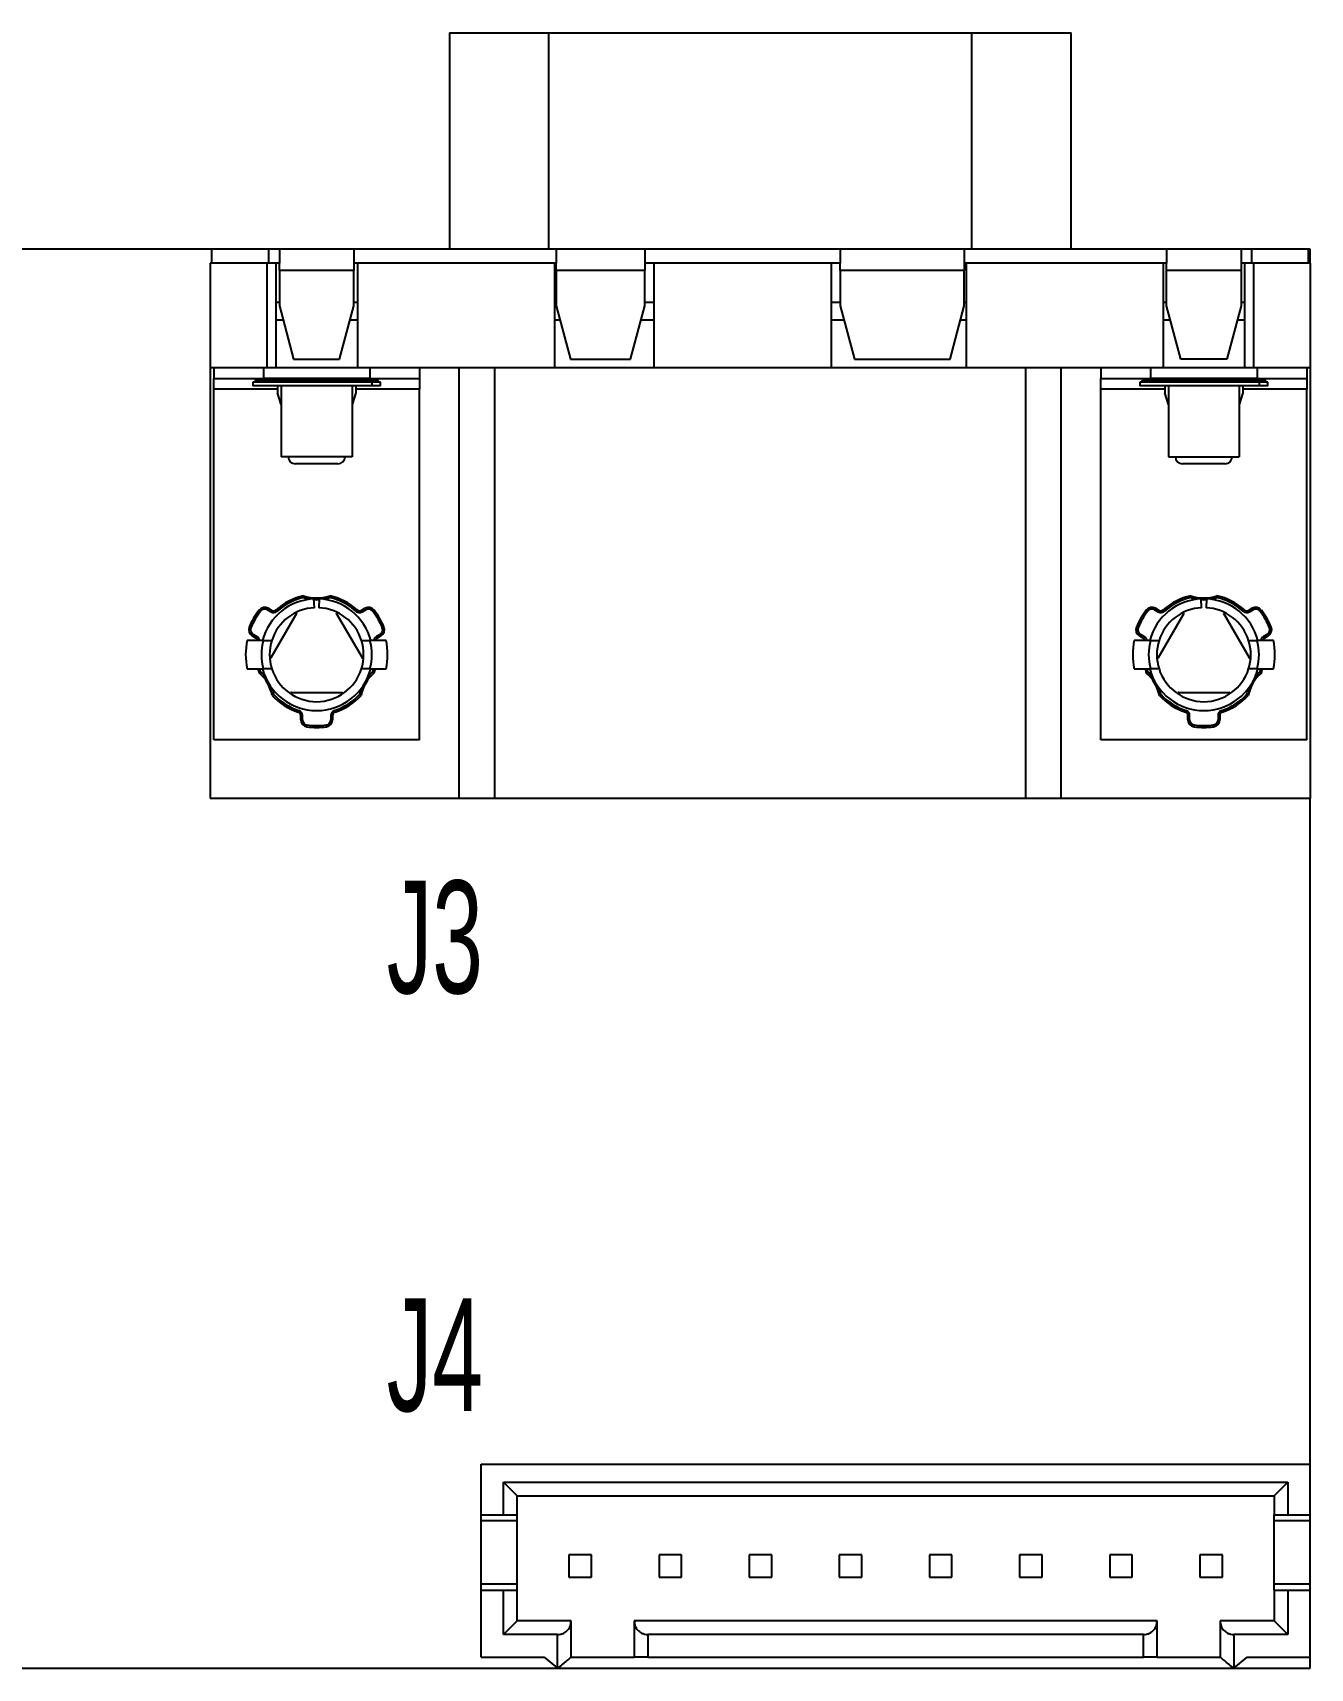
# Model space of a CAD drawing. Header units: millimetres. Extents: x 158.6 to 230.6, y 133.6 to 179.7.
# Drawn here: x 194.61 to 230.61, y 133.57 to 179.67 of the extents above; entities that cross this region are included whole.
import ezdxf

# ---------------------------------------------------------------- set-up
doc = ezdxf.new("R2010")
doc.units = ezdxf.units.MM
doc.styles.add('SLDTEXTSTYLE0', font='TXT', dxfattribs={"width": 0.605})

msp = doc.modelspace()

# ---------------------------------------------------------------- linework, layer by layer
at = {"color": 7, "linetype": 'Continuous', "lineweight": 25}
for p, q in [((206.355, 179.666), (206.355, 173.566)), ((206.355, 179.666), (209.155, 179.666)), ((209.155, 173.566), (209.155, 179.666)), ((209.155, 179.666), (221.075, 179.666)), ((221.075, 179.666), (223.875, 179.666)), ((221.075, 173.566), (221.075, 179.666)), ((223.875, 173.566), (223.875, 179.666)), ((199.665, 173.566), (189.565, 173.566)), ((199.665, 173.166), (199.665, 173.566)), ((201.265, 173.566), (199.665, 173.566)), ((201.265, 173.166), (201.265, 173.566)), ((201.565, 173.566), (201.265, 173.566)), ((201.565, 173.566), (201.565, 173.166)), ((203.665, 173.566), (201.565, 173.566)), ((203.665, 173.566), (203.665, 173.166)), ((209.365, 173.566), (203.665, 173.566)), ((209.365, 173.566), (209.365, 173.166)), ((211.865, 173.566), (209.365, 173.566)), ((211.865, 173.566), (211.865, 173.166)), ((217.365, 173.566), (211.865, 173.566)), ((217.365, 173.566), (217.365, 173.166)), ((220.865, 173.566), (217.365, 173.566)), ((220.865, 173.566), (220.865, 173.166)), ((226.565, 173.566), (220.865, 173.566)), ((226.565, 173.566), (226.565, 173.166)), ((228.665, 173.566), (226.565, 173.566)), ((228.665, 173.566), (228.665, 173.166)), ((228.965, 173.566), (228.665, 173.566)), ((228.965, 173.166), (228.965, 173.566)), ((230.565, 173.566), (228.965, 173.566)), ((230.615, 173.566), (230.565, 173.566)), ((230.565, 173.166), (230.565, 173.566)), ((230.615, 173.166), (230.615, 173.566)), ((201.215, 173.166), (199.615, 173.166)), ((199.615, 173.166), (199.615, 170.216)), ((201.215, 173.166), (201.215, 170.216)), ((201.465, 173.166), (201.215, 173.166)), ((201.465, 173.166), (201.465, 170.216)), ((201.565, 173.166), (201.465, 173.166)), ((201.565, 172.966), (201.565, 173.166)), ((203.665, 172.966), (201.565, 172.966)), ((201.565, 172.966), (201.565, 171.966)), ((203.765, 173.166), (203.665, 173.166)), ((203.665, 173.166), (203.665, 172.966)), ((203.665, 171.966), (203.665, 172.966)), ((203.765, 173.166), (203.765, 170.216)), ((209.315, 173.166), (203.765, 173.166)), ((209.315, 173.166), (209.315, 170.216)), ((209.365, 173.166), (209.315, 173.166)), ((209.365, 172.966), (209.365, 173.166)), ((211.865, 172.966), (209.365, 172.966)), ((209.365, 172.966), (209.365, 171.966)), ((212.115, 173.166), (211.865, 173.166)), ((211.865, 173.166), (211.865, 172.966)), ((211.865, 171.966), (211.865, 172.966)), ((212.115, 173.166), (212.115, 170.216)), ((217.115, 173.166), (212.115, 173.166)), ((217.115, 173.166), (217.115, 170.216)), ((217.365, 173.166), (217.115, 173.166)), ((217.365, 172.966), (217.365, 173.166)), ((220.865, 172.966), (217.365, 172.966)), ((217.365, 172.966), (217.365, 171.966)), ((220.915, 173.166), (220.865, 173.166)), ((220.865, 173.166), (220.865, 172.966)), ((220.865, 171.966), (220.865, 172.966)), ((220.915, 173.166), (220.915, 170.216)), ((226.465, 173.166), (220.915, 173.166)), ((226.465, 173.166), (226.465, 170.216)), ((226.565, 173.166), (226.465, 173.166)), ((226.565, 172.966), (226.565, 173.166)), ((228.665, 172.966), (226.565, 172.966)), ((226.565, 171.966), (226.565, 172.966)), ((228.765, 173.166), (228.665, 173.166)), ((228.665, 173.166), (228.665, 172.966)), ((228.665, 172.966), (228.665, 171.966)), ((228.765, 173.166), (228.765, 170.216)), ((229.015, 173.166), (228.765, 173.166)), ((229.015, 173.166), (229.015, 170.216)), ((230.615, 173.166), (229.015, 173.166)), ((230.615, 173.166), (230.615, 170.216)), ((201.565, 171.966), (201.967, 170.466)), ((203.263, 170.466), (203.665, 171.966)), ((209.365, 171.966), (209.767, 170.466)), ((211.463, 170.466), (211.865, 171.966)), ((217.365, 171.966), (217.767, 170.466)), ((220.463, 170.466), (220.865, 171.966)), ((226.967, 170.466), (226.565, 171.966)), ((228.665, 171.966), (228.263, 170.466)), ((201.672, 171.566), (201.465, 171.566)), ((203.765, 171.566), (203.557, 171.566)), ((209.472, 171.566), (209.315, 171.566)), ((212.115, 171.566), (211.757, 171.566)), ((217.472, 171.566), (217.115, 171.566)), ((220.915, 171.566), (220.757, 171.566)), ((226.672, 171.566), (226.465, 171.566)), ((228.765, 171.566), (228.557, 171.566)), ((201.215, 170.216), (199.615, 170.216)), ((199.615, 170.216), (199.615, 158.086)), ((199.715, 170.216), (199.715, 169.916)), ((201.115, 170.216), (201.115, 169.916)), ((201.465, 170.216), (201.215, 170.216)), ((203.765, 170.216), (201.465, 170.216)), ((201.967, 170.466), (203.263, 170.466)), ((209.315, 170.216), (203.765, 170.216)), ((204.115, 170.216), (204.115, 169.916)), ((205.515, 170.216), (205.515, 169.916)), ((206.635, 158.086), (206.635, 170.216)), ((207.635, 158.086), (207.635, 170.216)), ((212.115, 170.216), (209.315, 170.216)), ((209.767, 170.466), (211.463, 170.466)), ((217.115, 170.216), (212.115, 170.216)), ((220.915, 170.216), (217.115, 170.216)), ((217.767, 170.466), (220.463, 170.466)), ((226.465, 170.216), (220.915, 170.216)), ((222.595, 158.086), (222.595, 170.216)), ((223.595, 158.086), (223.595, 170.216)), ((224.715, 170.216), (224.715, 169.916)), ((226.115, 170.216), (226.115, 169.916)), ((228.765, 170.216), (226.465, 170.216)), ((228.263, 170.466), (226.967, 170.466)), ((229.015, 170.216), (228.765, 170.216)), ((230.615, 170.216), (229.015, 170.216)), ((229.115, 170.216), (229.115, 169.916)), ((230.515, 170.216), (230.515, 169.916)), ((230.615, 170.216), (230.615, 158.086)), ((199.715, 169.916), (201.115, 169.916)), ((199.715, 169.616), (199.715, 169.916)), ((200.815, 169.816), (200.815, 169.716)), ((204.173, 169.816), (200.815, 169.816)), ((204.173, 169.716), (200.815, 169.716)), ((200.89, 169.916), (200.89, 169.866)), ((204.115, 169.916), (201.115, 169.916)), ((201.515, 169.716), (201.515, 169.616)), ((201.615, 169.716), (201.615, 167.716)), ((202.615, 169.866), (202.615, 169.816)), ((203.615, 169.716), (203.615, 167.716)), ((203.715, 169.716), (203.715, 169.616)), ((204.115, 169.916), (205.515, 169.916)), ((204.173, 169.816), (204.173, 169.716)), ((204.415, 169.816), (204.173, 169.816)), ((204.415, 169.716), (204.173, 169.716)), ((204.34, 169.866), (204.34, 169.916)), ((204.415, 169.716), (204.415, 169.816)), ((205.515, 169.916), (205.515, 169.616)), ((224.715, 169.916), (226.115, 169.916)), ((224.715, 169.616), (224.715, 169.916)), ((225.815, 169.816), (225.815, 169.716)), ((229.173, 169.816), (225.815, 169.816)), ((229.173, 169.716), (225.815, 169.716)), ((225.89, 169.916), (225.89, 169.866)), ((229.115, 169.916), (226.115, 169.916)), ((226.515, 169.716), (226.515, 169.616)), ((226.615, 169.716), (226.615, 167.716)), ((227.615, 169.866), (227.615, 169.816)), ((228.615, 169.716), (228.615, 167.716)), ((228.715, 169.716), (228.715, 169.616)), ((229.115, 169.916), (230.515, 169.916)), ((229.173, 169.816), (229.173, 169.716)), ((229.415, 169.816), (229.173, 169.816)), ((229.415, 169.716), (229.173, 169.716)), ((229.34, 169.866), (229.34, 169.916)), ((229.415, 169.716), (229.415, 169.816)), ((230.515, 169.916), (230.515, 169.616)), ((201.515, 169.616), (199.715, 169.616)), ((199.715, 159.736), (199.715, 169.616)), ((201.515, 169.616), (201.515, 169.516)), ((201.615, 169.189), (201.515, 169.516)), ((203.715, 169.516), (203.615, 169.189)), ((205.515, 169.616), (203.715, 169.616)), ((203.715, 169.616), (203.715, 169.516)), ((205.515, 159.736), (205.515, 169.616)), ((226.515, 169.616), (224.715, 169.616)), ((224.715, 159.736), (224.715, 169.616)), ((226.515, 169.616), (226.515, 169.516)), ((226.615, 169.189), (226.515, 169.516)), ((228.715, 169.516), (228.615, 169.189)), ((230.515, 169.616), (228.715, 169.616)), ((228.715, 169.616), (228.715, 169.516)), ((230.515, 159.736), (230.515, 169.616)), ((203.615, 167.716), (201.615, 167.716)), ((203.215, 167.516), (202.015, 167.516)), ((226.615, 167.716), (228.615, 167.716)), ((228.215, 167.516), (227.015, 167.516)), ((202.551, 163.46), (202.54, 163.709)), ((202.69, 163.709), (202.678, 163.46)), ((227.551, 163.46), (227.54, 163.709)), ((227.69, 163.709), (227.678, 163.46)), ((201.227, 163.399), (201.33, 163.34)), ((201.252, 163.442), (201.355, 163.383)), ((202.051, 163.298), (201.326, 162.043)), ((202.016, 163.318), (202.051, 163.298)), ((202.054, 163.277), (202.051, 163.298)), ((203.175, 163.277), (203.178, 163.298)), ((203.213, 163.318), (203.178, 163.298)), ((203.903, 162.043), (203.178, 163.298)), ((203.874, 163.383), (203.977, 163.442)), ((203.899, 163.34), (204.002, 163.399)), ((226.227, 163.399), (226.33, 163.34)), ((226.252, 163.442), (226.355, 163.383)), ((227.051, 163.298), (226.326, 162.043)), ((227.016, 163.318), (227.051, 163.298)), ((227.054, 163.277), (227.051, 163.298)), ((228.175, 163.277), (228.178, 163.298)), ((228.213, 163.318), (228.178, 163.298)), ((228.903, 162.043), (228.178, 163.298)), ((228.874, 163.383), (228.977, 163.442)), ((228.899, 163.34), (229.002, 163.399)), ((201.112, 162.536), (200.655, 162.536)), ((200.905, 162.603), (200.802, 162.663)), ((200.93, 162.647), (200.827, 162.706)), ((204.574, 162.536), (204.117, 162.536)), ((204.402, 162.706), (204.299, 162.647)), ((204.427, 162.663), (204.324, 162.603)), ((226.112, 162.536), (225.655, 162.536)), ((225.905, 162.603), (225.802, 162.663)), ((225.93, 162.647), (225.827, 162.706)), ((229.574, 162.536), (229.117, 162.536)), ((229.402, 162.706), (229.299, 162.647)), ((229.427, 162.663), (229.324, 162.603)), ((201.292, 162.063), (201.326, 162.043)), ((201.347, 162.051), (201.326, 162.043)), ((203.882, 162.051), (203.903, 162.043)), ((203.938, 162.063), (203.903, 162.043)), ((226.292, 162.063), (226.326, 162.043)), ((226.347, 162.051), (226.326, 162.043)), ((228.882, 162.051), (228.903, 162.043)), ((228.938, 162.063), (228.903, 162.043)), ((200.655, 161.736), (201.112, 161.736)), ((201.037, 161.654), (201.014, 161.736)), ((204.117, 161.736), (204.574, 161.736)), ((204.215, 161.736), (204.192, 161.654)), ((225.655, 161.736), (226.112, 161.736)), ((226.037, 161.654), (226.014, 161.736)), ((229.117, 161.736), (229.574, 161.736)), ((229.215, 161.736), (229.192, 161.654)), ((201.907, 161.081), (201.89, 161.067)), ((201.89, 161.067), (203.339, 161.067)), ((201.89, 161.027), (201.89, 161.067)), ((203.322, 161.081), (203.339, 161.067)), ((203.339, 161.027), (203.339, 161.067)), ((226.907, 161.081), (226.89, 161.067)), ((226.89, 161.067), (228.339, 161.067)), ((226.89, 161.027), (226.89, 161.067)), ((228.322, 161.081), (228.339, 161.067)), ((228.339, 161.027), (228.339, 161.067)), ((202.165, 160.303), (202.165, 160.422)), ((202.165, 160.422), (202.215, 160.422)), ((202.165, 160.303), (202.215, 160.303)), ((202.215, 160.303), (202.215, 160.422)), ((203.065, 160.422), (203.015, 160.422)), ((203.015, 160.422), (203.015, 160.303)), ((203.065, 160.303), (203.015, 160.303)), ((203.065, 160.422), (203.065, 160.303)), ((227.165, 160.303), (227.165, 160.422)), ((227.165, 160.422), (227.215, 160.422)), ((227.165, 160.303), (227.215, 160.303)), ((227.215, 160.303), (227.215, 160.422)), ((228.015, 160.422), (228.015, 160.303)), ((228.065, 160.422), (228.015, 160.422)), ((228.065, 160.303), (228.015, 160.303)), ((228.065, 160.422), (228.065, 160.303)), ((205.515, 159.736), (199.715, 159.736)), ((230.515, 159.736), (224.715, 159.736)), ((206.635, 158.086), (199.615, 158.086)), ((207.635, 158.086), (206.635, 158.086)), ((222.595, 158.086), (207.635, 158.086)), ((223.595, 158.086), (222.595, 158.086)), ((230.615, 158.086), (223.595, 158.086)), ((230.615, 139.319), (230.615, 158.086)), ((207.247, 139.319), (230.615, 139.319)), ((207.247, 137.889), (207.247, 139.319)), ((230.615, 137.889), (230.615, 139.319)), ((207.882, 138.811), (229.98, 138.811)), ((207.882, 137.889), (207.882, 138.811)), ((208.263, 138.43), (207.882, 138.811)), ((229.599, 138.43), (229.98, 138.811)), ((229.98, 138.811), (229.98, 137.889)), ((208.263, 137.889), (208.263, 138.43)), ((208.263, 138.43), (229.599, 138.43)), ((229.599, 138.43), (229.599, 137.889)), ((207.247, 137.889), (207.882, 137.889)), ((207.247, 137.719), (207.247, 137.889)), ((207.882, 137.889), (208.263, 137.889)), ((208.263, 137.719), (208.263, 137.889)), ((229.599, 137.889), (229.98, 137.889)), ((229.599, 137.719), (229.599, 137.889)), ((229.98, 137.889), (230.615, 137.889)), ((230.615, 137.719), (230.615, 137.889)), ((208.263, 137.719), (207.247, 137.719)), ((207.247, 135.941), (207.247, 137.719)), ((208.263, 135.941), (208.263, 137.719)), ((230.615, 137.719), (229.599, 137.719)), ((229.599, 135.941), (229.599, 137.719)), ((230.615, 135.941), (230.615, 137.719)), ((210.358, 136.767), (209.723, 136.767)), ((209.723, 136.767), (209.723, 136.132)), ((210.358, 136.132), (210.358, 136.767)), ((212.898, 136.767), (212.263, 136.767)), ((212.263, 136.767), (212.263, 136.132)), ((212.898, 136.132), (212.898, 136.767)), ((214.803, 136.767), (214.803, 136.132)), ((215.438, 136.767), (214.803, 136.767)), ((215.438, 136.132), (215.438, 136.767)), ((217.978, 136.767), (217.343, 136.767)), ((217.343, 136.767), (217.343, 136.132)), ((217.978, 136.132), (217.978, 136.767)), ((220.518, 136.767), (219.883, 136.767)), ((219.883, 136.767), (219.883, 136.132)), ((220.518, 136.132), (220.518, 136.767)), ((222.423, 136.767), (222.423, 136.132)), ((223.058, 136.767), (222.423, 136.767)), ((223.058, 136.132), (223.058, 136.767)), ((224.963, 136.767), (224.963, 136.132)), ((225.598, 136.767), (224.963, 136.767)), ((225.598, 136.132), (225.598, 136.767)), ((227.503, 136.767), (227.503, 136.132)), ((228.138, 136.767), (227.503, 136.767)), ((228.138, 136.132), (228.138, 136.767)), ((209.723, 136.132), (210.358, 136.132)), ((212.263, 136.132), (212.898, 136.132)), ((214.803, 136.132), (215.438, 136.132)), ((217.343, 136.132), (217.978, 136.132)), ((219.883, 136.132), (220.518, 136.132)), ((222.423, 136.132), (223.058, 136.132)), ((224.963, 136.132), (225.598, 136.132)), ((227.503, 136.132), (228.138, 136.132)), ((208.263, 135.941), (207.247, 135.941)), ((207.247, 135.771), (207.247, 135.941)), ((207.247, 133.884), (207.247, 135.771)), ((207.247, 135.771), (207.882, 135.771)), ((207.882, 134.519), (207.882, 135.771)), ((207.882, 135.771), (208.263, 135.771)), ((208.263, 135.771), (208.263, 135.941)), ((208.263, 134.9), (208.263, 135.771)), ((230.615, 135.941), (229.599, 135.941)), ((229.599, 135.771), (229.599, 135.941)), ((229.599, 135.771), (229.599, 134.9)), ((229.599, 135.771), (229.98, 135.771)), ((229.98, 135.771), (229.98, 134.519)), ((229.98, 135.771), (230.615, 135.771)), ((230.615, 135.771), (230.615, 135.941)), ((230.615, 133.884), (230.615, 135.771)), ((208.263, 134.9), (207.882, 134.519)), ((209.787, 134.9), (208.263, 134.9)), ((209.787, 133.884), (209.787, 134.9)), ((226.297, 134.9), (211.565, 134.9)), ((211.565, 134.9), (211.565, 133.884)), ((226.297, 133.884), (226.297, 134.9)), ((228.075, 134.9), (228.075, 133.884)), ((229.599, 134.9), (228.075, 134.9)), ((229.599, 134.9), (229.98, 134.519)), ((209.406, 134.519), (207.882, 134.519)), ((209.406, 133.566), (209.406, 134.519)), ((211.946, 134.519), (211.946, 133.884)), ((225.916, 134.519), (211.946, 134.519)), ((225.916, 133.884), (225.916, 134.519)), ((228.456, 134.519), (228.456, 133.566)), ((229.98, 134.519), (228.456, 134.519)), ((207.247, 133.884), (209.025, 133.884)), ((209.025, 133.884), (209.406, 133.566)), ((209.787, 133.884), (211.565, 133.884)), ((211.946, 133.884), (211.565, 133.884)), ((211.946, 133.884), (225.916, 133.884)), ((226.297, 133.884), (225.916, 133.884)), ((226.297, 133.884), (228.075, 133.884)), ((228.456, 133.566), (228.837, 133.884)), ((228.837, 133.884), (230.615, 133.884)), ((230.615, 133.566), (230.615, 133.884)), ((185.55, 133.566), (230.615, 133.566))]:
    msp.add_line(p, q, dxfattribs=at)
at = {"color": 8, "linetype": 'Continuous', "lineweight": 25}
for p, q in [((201.565, 172.066), (201.465, 172.066)), ((203.765, 172.066), (203.665, 172.066)), ((209.365, 172.066), (209.315, 172.066)), ((212.115, 172.066), (211.865, 172.066)), ((217.365, 172.066), (217.115, 172.066)), ((220.915, 172.066), (220.865, 172.066)), ((226.565, 172.066), (226.465, 172.066)), ((228.765, 172.066), (228.665, 172.066)), ((202.615, 169.866), (200.89, 169.866)), ((202.615, 169.916), (202.615, 169.866)), ((204.34, 169.866), (202.615, 169.866)), ((227.615, 169.866), (225.89, 169.866)), ((227.615, 169.916), (227.615, 169.866)), ((229.34, 169.866), (227.615, 169.866))]:
    msp.add_line(p, q, dxfattribs=at)
at = {"color": 7, "linetype": 'Continuous', "lineweight": 25, "flags": 128}
for points in [[(200.994, 163.392), (201.002, 163.386), (201.009, 163.38), (201.016, 163.375), (201.022, 163.37), (201.027, 163.366), (201.031, 163.363), (201.033, 163.362), (201.034, 163.361)], [(201.252, 163.442), (201.247, 163.434), (201.243, 163.426), (201.238, 163.418), (201.234, 163.412), (201.231, 163.406), (201.229, 163.402), (201.228, 163.4), (201.227, 163.399)], [(201.355, 163.383), (201.35, 163.374), (201.346, 163.366), (201.341, 163.359), (201.338, 163.352), (201.335, 163.347), (201.332, 163.343), (201.331, 163.34), (201.33, 163.34)], [(201.472, 163.395), (201.479, 163.388), (201.485, 163.381), (201.491, 163.375), (201.496, 163.369), (201.5, 163.365), (201.504, 163.361), (201.505, 163.359), (201.506, 163.358)], [(203.757, 163.395), (203.75, 163.388), (203.744, 163.381), (203.738, 163.375), (203.733, 163.369), (203.729, 163.365), (203.726, 163.361), (203.724, 163.359), (203.723, 163.358)], [(203.874, 163.383), (203.879, 163.374), (203.883, 163.366), (203.888, 163.359), (203.892, 163.352), (203.895, 163.347), (203.897, 163.343), (203.898, 163.34), (203.899, 163.34)], [(203.977, 163.442), (203.982, 163.434), (203.987, 163.426), (203.991, 163.418), (203.995, 163.412), (203.998, 163.406), (204, 163.402), (204.002, 163.4), (204.002, 163.399)], [(204.235, 163.392), (204.227, 163.386), (204.22, 163.38), (204.213, 163.375), (204.207, 163.37), (204.202, 163.366), (204.199, 163.363), (204.196, 163.362), (204.196, 163.361)], [(225.994, 163.392), (226.002, 163.386), (226.009, 163.38), (226.016, 163.375), (226.022, 163.37), (226.027, 163.366), (226.031, 163.363), (226.033, 163.362), (226.034, 163.361)], [(226.252, 163.442), (226.247, 163.434), (226.243, 163.426), (226.238, 163.418), (226.234, 163.412), (226.231, 163.406), (226.229, 163.402), (226.228, 163.4), (226.227, 163.399)], [(226.355, 163.383), (226.35, 163.374), (226.346, 163.366), (226.341, 163.359), (226.338, 163.352), (226.335, 163.347), (226.332, 163.343), (226.331, 163.34), (226.33, 163.34)], [(226.472, 163.395), (226.479, 163.388), (226.485, 163.381), (226.491, 163.375), (226.496, 163.369), (226.5, 163.365), (226.504, 163.361), (226.505, 163.359), (226.506, 163.358)], [(228.757, 163.395), (228.75, 163.388), (228.744, 163.381), (228.738, 163.375), (228.733, 163.369), (228.729, 163.365), (228.726, 163.361), (228.724, 163.359), (228.723, 163.358)], [(228.874, 163.383), (228.879, 163.374), (228.883, 163.366), (228.888, 163.359), (228.892, 163.352), (228.895, 163.347), (228.897, 163.343), (228.898, 163.34), (228.899, 163.34)], [(228.977, 163.442), (228.982, 163.434), (228.987, 163.426), (228.991, 163.418), (228.995, 163.412), (228.998, 163.406), (229, 163.402), (229.002, 163.4), (229.002, 163.399)], [(229.235, 163.392), (229.227, 163.386), (229.22, 163.38), (229.213, 163.375), (229.207, 163.37), (229.202, 163.366), (229.199, 163.363), (229.196, 163.362), (229.196, 163.361)], [(200.717, 162.912), (200.726, 162.908), (200.735, 162.905), (200.743, 162.901), (200.75, 162.898), (200.755, 162.896), (200.76, 162.894), (200.762, 162.893), (200.763, 162.893)], [(204.512, 162.912), (204.503, 162.908), (204.494, 162.905), (204.486, 162.901), (204.479, 162.898), (204.474, 162.896), (204.469, 162.894), (204.467, 162.893), (204.466, 162.893)], [(225.717, 162.912), (225.726, 162.908), (225.735, 162.905), (225.743, 162.901), (225.75, 162.898), (225.755, 162.896), (225.76, 162.894), (225.762, 162.893), (225.763, 162.893)], [(229.512, 162.912), (229.503, 162.908), (229.494, 162.905), (229.486, 162.901), (229.479, 162.898), (229.474, 162.896), (229.469, 162.894), (229.467, 162.893), (229.466, 162.893)], [(200.802, 162.663), (200.807, 162.671), (200.812, 162.68), (200.816, 162.687), (200.82, 162.694), (200.823, 162.699), (200.825, 162.703), (200.827, 162.705), (200.827, 162.706)], [(200.905, 162.603), (200.91, 162.612), (200.915, 162.62), (200.919, 162.627), (200.923, 162.634), (200.926, 162.639), (200.928, 162.643), (200.93, 162.646), (200.93, 162.647)], [(204.324, 162.603), (204.319, 162.612), (204.314, 162.62), (204.31, 162.627), (204.306, 162.634), (204.303, 162.639), (204.301, 162.643), (204.299, 162.646), (204.299, 162.647)], [(204.427, 162.663), (204.422, 162.671), (204.417, 162.68), (204.413, 162.687), (204.409, 162.694), (204.406, 162.699), (204.404, 162.703), (204.403, 162.705), (204.402, 162.706)], [(225.802, 162.663), (225.807, 162.671), (225.812, 162.68), (225.816, 162.687), (225.82, 162.694), (225.823, 162.699), (225.825, 162.703), (225.827, 162.705), (225.827, 162.706)], [(225.905, 162.603), (225.91, 162.612), (225.915, 162.62), (225.919, 162.627), (225.923, 162.634), (225.926, 162.639), (225.928, 162.643), (225.93, 162.646), (225.93, 162.647)], [(229.324, 162.603), (229.319, 162.612), (229.314, 162.62), (229.31, 162.627), (229.306, 162.634), (229.303, 162.639), (229.301, 162.643), (229.299, 162.646), (229.299, 162.647)], [(229.427, 162.663), (229.422, 162.671), (229.417, 162.68), (229.413, 162.687), (229.409, 162.694), (229.406, 162.699), (229.404, 162.703), (229.403, 162.705), (229.402, 162.706)], [(202.095, 160.517), (202.098, 160.527), (202.101, 160.536), (202.104, 160.544), (202.106, 160.551), (202.108, 160.557), (202.109, 160.561), (202.11, 160.564), (202.11, 160.565)], [(203.134, 160.517), (203.131, 160.527), (203.128, 160.536), (203.126, 160.544), (203.123, 160.551), (203.121, 160.557), (203.12, 160.561), (203.119, 160.564), (203.119, 160.565)], [(227.095, 160.517), (227.098, 160.527), (227.101, 160.536), (227.104, 160.544), (227.106, 160.551), (227.108, 160.557), (227.109, 160.561), (227.11, 160.564), (227.11, 160.565)], [(228.134, 160.517), (228.131, 160.527), (228.128, 160.536), (228.126, 160.544), (228.123, 160.551), (228.121, 160.557), (228.12, 160.561), (228.119, 160.564), (228.119, 160.565)], [(202.338, 160.105), (202.339, 160.115), (202.34, 160.124), (202.341, 160.133), (202.342, 160.14), (202.343, 160.146), (202.344, 160.151), (202.344, 160.154), (202.344, 160.155)], [(202.892, 160.105), (202.89, 160.115), (202.889, 160.124), (202.888, 160.133), (202.887, 160.14), (202.886, 160.146), (202.885, 160.151), (202.885, 160.154), (202.885, 160.155)], [(227.338, 160.105), (227.339, 160.115), (227.34, 160.124), (227.341, 160.133), (227.342, 160.14), (227.343, 160.146), (227.344, 160.151), (227.344, 160.154), (227.344, 160.155)], [(227.892, 160.105), (227.89, 160.115), (227.889, 160.124), (227.888, 160.133), (227.887, 160.14), (227.886, 160.146), (227.885, 160.151), (227.885, 160.154), (227.885, 160.155)]]:
    msp.add_lwpolyline(points, dxfattribs=at)
at = {"color": 7, "linetype": 'Continuous', "lineweight": 25}
for centre, radius, start, end in [((200.84, 169.866), 0.05, 270, 0), ((204.39, 169.866), 0.05, 180, 270), ((225.84, 169.866), 0.05, 270, 0), ((229.39, 169.866), 0.05, 180, 270), ((202.015, 167.716), 0.2, 180, 270), ((203.215, 167.716), 0.2, 270, 0), ((227.015, 167.716), 0.2, 180, 270), ((228.215, 167.716), 0.2, 270, 0), ((202.615, 162.136), 1.575, 92.7294, 165.2875), ((202.615, 162.136), 1.7, 102.5212, 132.2084), ((202.615, 162.136), 1.65, 102.9921, 132.2084), ((202.615, 164.906), 1.22, 252.2986, 261.28), ((202.615, 164.906), 1.17, 251.6386, 288.3614), ((202.615, 164.906), 1.22, 266.5225, 273.4775), ((202.615, 162.136), 1.55, 90, 92.7294), ((202.615, 162.136), 1.55, 87.2706, 90), ((202.615, 162.136), 1.575, 14.7125, 87.2706), ((202.615, 164.906), 1.22, 278.72, 287.7014), ((202.615, 162.136), 1.7, 47.7916, 77.4788), ((202.615, 162.136), 1.65, 47.7916, 77.0079), ((227.615, 162.136), 1.575, 92.7294, 165.2875), ((227.615, 162.136), 1.7, 102.5212, 132.2084), ((227.615, 162.136), 1.65, 102.9921, 132.2084), ((227.615, 164.906), 1.22, 252.2986, 261.28), ((227.615, 164.906), 1.17, 251.6386, 288.3614), ((227.615, 164.906), 1.22, 266.5225, 273.4775), ((227.615, 162.136), 1.55, 90, 92.7294), ((227.615, 162.136), 1.55, 87.2706, 90), ((227.615, 162.136), 1.575, 14.7125, 87.2706), ((227.615, 164.906), 1.22, 278.72, 287.7014), ((227.615, 162.136), 1.7, 47.7916, 77.4788), ((227.615, 162.136), 1.65, 47.7916, 77.0079), ((202.615, 162.136), 2.05, 142.2336, 157.7664), ((202.615, 162.136), 2, 142.2336, 157.7664), ((201.152, 163.269), 0.2, 60, 142.2336), ((201.152, 163.269), 0.15, 60, 142.2336), ((201.405, 163.469), 0.15, 240, 312.2084), ((202.615, 162.136), 1.325, 92.7294, 162.429), ((201.405, 163.469), 0.1, 240, 312.2084), ((202.615, 162.136), 1.325, 17.571, 87.2706), ((203.824, 163.469), 0.15, 227.7916, 300), ((203.824, 163.469), 0.1, 227.7916, 300), ((204.077, 163.269), 0.2, 37.7664, 120), ((204.077, 163.269), 0.15, 37.7664, 120), ((202.615, 162.136), 2, 22.2336, 37.7664), ((202.615, 162.136), 2.05, 22.2336, 37.7664), ((227.615, 162.136), 2.05, 142.2336, 157.7664), ((227.615, 162.136), 2, 142.2336, 157.7664), ((226.152, 163.269), 0.2, 60, 142.2336), ((226.152, 163.269), 0.15, 60, 142.2336), ((226.405, 163.469), 0.15, 240, 312.2084), ((227.615, 162.136), 1.325, 92.7294, 162.429), ((226.405, 163.469), 0.1, 240, 312.2084), ((227.615, 162.136), 1.325, 17.571, 87.2706), ((228.824, 163.469), 0.15, 227.7916, 300), ((228.824, 163.469), 0.1, 227.7916, 300), ((229.077, 163.269), 0.2, 37.7664, 120), ((229.077, 163.269), 0.15, 37.7664, 120), ((227.615, 162.136), 2, 22.2336, 37.7664), ((227.615, 162.136), 2.05, 22.2336, 37.7664), ((200.902, 162.836), 0.2, 157.7664, 240), ((200.902, 162.836), 0.15, 157.7664, 240), ((204.327, 162.836), 0.15, 300, 22.2336), ((204.327, 162.836), 0.2, 300, 22.2336), ((225.902, 162.836), 0.2, 157.7664, 240), ((225.902, 162.836), 0.15, 157.7664, 240), ((229.327, 162.836), 0.15, 300, 22.2336), ((229.327, 162.836), 0.2, 300, 22.2336), ((202.615, 162.136), 2, 168.463, 191.537), ((200.855, 162.517), 0.1, 11.1613, 60), ((200.855, 162.517), 0.15, 7.4146, 60), ((202.615, 162.136), 1.555, 165.094, 194.906), ((202.615, 162.136), 1.325, 162.429, 197.571), ((202.615, 162.136), 1.325, 342.429, 17.571), ((202.615, 162.136), 1.555, 345.094, 14.906), ((204.374, 162.517), 0.15, 120, 172.5854), ((204.374, 162.517), 0.1, 120, 168.8387), ((202.615, 162.136), 2, 348.463, 11.537), ((227.615, 162.136), 2, 168.463, 191.537), ((225.855, 162.517), 0.1, 11.1613, 60), ((225.855, 162.517), 0.15, 7.4146, 60), ((227.615, 162.136), 1.555, 165.094, 194.906), ((227.615, 162.136), 1.325, 162.429, 197.571), ((227.615, 162.136), 1.325, 342.429, 17.571), ((227.615, 162.136), 1.555, 345.094, 14.906), ((229.374, 162.517), 0.15, 120, 172.5854), ((229.374, 162.517), 0.1, 120, 168.8387), ((227.615, 162.136), 2, 348.463, 11.537), ((202.615, 162.136), 1.7, 193.609, 197.4788), ((200.216, 160.751), 1.17, 11.6386, 48.3614), ((200.216, 160.751), 1.22, 38.72, 47.7014), ((202.615, 162.136), 1.575, 194.7125, 345.2875), ((202.615, 162.136), 1.325, 197.571, 342.429), ((205.013, 160.751), 1.17, 131.6386, 168.3614), ((205.013, 160.751), 1.22, 132.2986, 141.28), ((202.615, 162.136), 1.7, 342.5212, 346.391), ((227.615, 162.136), 1.7, 193.609, 197.4788), ((225.216, 160.751), 1.17, 11.6386, 48.3614), ((225.216, 160.751), 1.22, 38.72, 47.7014), ((227.615, 162.136), 1.575, 194.7125, 345.2875), ((227.615, 162.136), 1.325, 197.571, 342.429), ((230.013, 160.751), 1.17, 131.6386, 168.3614), ((230.013, 160.751), 1.22, 132.2986, 141.28), ((227.615, 162.136), 1.7, 342.5212, 346.391), ((200.216, 160.751), 1.22, 12.2986, 21.28), ((202.615, 162.136), 1.7, 222.5212, 252.2084), ((202.615, 162.136), 1.65, 222.9921, 252.2084), ((202.615, 162.136), 1.65, 287.7916, 317.0079), ((202.615, 162.136), 1.7, 287.7916, 317.4788), ((205.013, 160.751), 1.22, 158.72, 167.7014), ((225.216, 160.751), 1.22, 12.2986, 21.28), ((227.615, 162.136), 1.7, 222.5212, 252.2084), ((227.615, 162.136), 1.65, 222.9921, 252.2084), ((227.615, 162.136), 1.65, 287.7916, 317.0079), ((227.615, 162.136), 1.7, 287.7916, 317.4788), ((230.013, 160.751), 1.22, 158.72, 167.7014), ((202.065, 160.422), 0.1, 0, 72.2084), ((202.065, 160.422), 0.15, 0, 72.2084), ((203.165, 160.422), 0.15, 107.7916, 180), ((203.165, 160.422), 0.1, 107.7916, 180), ((227.065, 160.422), 0.1, 0, 72.2084), ((227.065, 160.422), 0.15, 0, 72.2084), ((228.165, 160.422), 0.15, 107.7916, 180), ((228.165, 160.422), 0.1, 107.7916, 180), ((202.365, 160.303), 0.2, 180, 262.2336), ((202.365, 160.303), 0.15, 180, 262.2336), ((202.615, 162.136), 2.05, 262.2336, 277.7664), ((202.615, 162.136), 2, 262.2336, 277.7664), ((202.865, 160.303), 0.15, 277.7664, 0), ((202.865, 160.303), 0.2, 277.7664, 0), ((227.365, 160.303), 0.2, 180, 262.2336), ((227.365, 160.303), 0.15, 180, 262.2336), ((227.615, 162.136), 2.05, 262.2336, 277.7664), ((227.615, 162.136), 2, 262.2336, 277.7664), ((227.865, 160.303), 0.15, 277.7664, 0), ((227.865, 160.303), 0.2, 277.7664, 0)]:
    msp.add_arc(centre, radius, start, end, dxfattribs=at)
for points, knots in [([(202.244, 163.744), (202.244, 163.745), (202.244, 163.747), (202.244, 163.761), (202.245, 163.778), (202.246, 163.79), (202.246, 163.796)], [0, 0, 0, 0, 0.270099, 0.547097, 0.771705, 1, 1, 1, 1]), ([(202.986, 163.744), (202.985, 163.745), (202.985, 163.747), (202.985, 163.761), (202.984, 163.778), (202.983, 163.79), (202.983, 163.796)], [0, 0, 0, 0, 0.270099, 0.547097, 0.771705, 1, 1, 1, 1]), ([(227.244, 163.744), (227.244, 163.745), (227.244, 163.747), (227.244, 163.761), (227.245, 163.778), (227.246, 163.79), (227.246, 163.796)], [0, 0, 0, 0, 0.270099, 0.547096, 0.771706, 1, 1, 1, 1]), ([(227.986, 163.744), (227.985, 163.745), (227.985, 163.747), (227.985, 163.761), (227.984, 163.778), (227.983, 163.79), (227.983, 163.796)], [0, 0, 0, 0, 0.270099, 0.547096, 0.771704, 1, 1, 1, 1]), ([(201.112, 162.536), (201.148, 162.536), (201.218, 162.536), (201.297, 162.536), (201.343, 162.536), (201.349, 162.536), (201.351, 162.536)], [0, 0, 0, 0, 0.289888, 0.573658, 0.789378, 1, 1, 1, 1]), ([(203.878, 162.536), (203.882, 162.536), (203.891, 162.536), (203.954, 162.536), (204.033, 162.536), (204.089, 162.536), (204.117, 162.536)], [0, 0, 0, 0, 0.2679337, 0.5453363, 0.771356, 1, 1, 1, 1]), ([(226.112, 162.536), (226.148, 162.536), (226.218, 162.536), (226.297, 162.536), (226.343, 162.536), (226.349, 162.536), (226.351, 162.536)], [0, 0, 0, 0, 0.28989, 0.573657, 0.789379, 1, 1, 1, 1]), ([(228.878, 162.536), (228.882, 162.536), (228.891, 162.536), (228.954, 162.536), (229.033, 162.536), (229.089, 162.536), (229.117, 162.536)], [0, 0, 0, 0, 0.267934, 0.545337, 0.771352, 1, 1, 1, 1]), ([(201.037, 161.654), (201.036, 161.653), (201.034, 161.652), (201.023, 161.645), (201.008, 161.635), (200.998, 161.629), (200.993, 161.626)], [0, 0, 0, 0, 0.270102, 0.547105, 0.771711, 1, 1, 1, 1]), ([(201.351, 161.736), (201.347, 161.736), (201.338, 161.736), (201.275, 161.736), (201.196, 161.736), (201.14, 161.736), (201.112, 161.736)], [0, 0, 0, 0, 0.2679332, 0.5453356, 0.7713562, 1, 1, 1, 1]), ([(204.117, 161.736), (204.082, 161.736), (204.011, 161.736), (203.932, 161.736), (203.886, 161.736), (203.88, 161.736), (203.878, 161.736)], [0, 0, 0, 0, 0.289886, 0.573657, 0.789378, 1, 1, 1, 1]), ([(204.192, 161.654), (204.193, 161.653), (204.195, 161.652), (204.206, 161.645), (204.221, 161.635), (204.231, 161.629), (204.236, 161.626)], [0, 0, 0, 0, 0.270103, 0.547102, 0.771707, 1, 1, 1, 1]), ([(226.037, 161.654), (226.036, 161.653), (226.034, 161.652), (226.023, 161.645), (226.008, 161.635), (225.998, 161.629), (225.993, 161.626)], [0, 0, 0, 0, 0.270108, 0.547097, 0.771705, 1, 1, 1, 1]), ([(226.351, 161.736), (226.347, 161.736), (226.338, 161.736), (226.275, 161.736), (226.196, 161.736), (226.14, 161.736), (226.112, 161.736)], [0, 0, 0, 0, 0.267933, 0.54533, 0.771352, 1, 1, 1, 1]), ([(229.117, 161.736), (229.082, 161.736), (229.011, 161.736), (228.932, 161.736), (228.886, 161.736), (228.88, 161.736), (228.878, 161.736)], [0, 0, 0, 0, 0.2898907, 0.5736589, 0.789377, 1, 1, 1, 1]), ([(229.192, 161.654), (229.193, 161.653), (229.195, 161.652), (229.206, 161.645), (229.221, 161.635), (229.231, 161.629), (229.236, 161.626)], [0, 0, 0, 0, 0.270108, 0.547097, 0.771705, 1, 1, 1, 1]), ([(201.408, 161.011), (201.407, 161.011), (201.405, 161.01), (201.393, 161.003), (201.378, 160.995), (201.367, 160.99), (201.362, 160.987)], [0, 0, 0, 0, 0.270099, 0.547102, 0.771709, 1, 1, 1, 1]), ([(203.821, 161.011), (203.822, 161.011), (203.824, 161.01), (203.836, 161.003), (203.851, 160.995), (203.862, 160.99), (203.868, 160.987)], [0, 0, 0, 0, 0.270101, 0.547101, 0.771708, 1, 1, 1, 1]), ([(226.408, 161.011), (226.407, 161.011), (226.405, 161.01), (226.393, 161.003), (226.378, 160.995), (226.367, 160.99), (226.362, 160.987)], [0, 0, 0, 0, 0.2700935, 0.5470939, 0.7717188, 1, 1, 1, 1]), ([(228.821, 161.011), (228.822, 161.011), (228.824, 161.01), (228.836, 161.003), (228.851, 160.995), (228.862, 160.99), (228.868, 160.987)], [0, 0, 0, 0, 0.2700935, 0.5470939, 0.7717188, 1, 1, 1, 1]), ([(209.406, 134.519), (209.435, 134.521), (209.497, 134.525), (209.6, 134.565), (209.698, 134.643), (209.772, 134.762), (209.781, 134.851), (209.787, 134.9)], [0, 0, 0, 0, 0.122738, 0.253491, 0.478007, 0.718477, 1, 1, 1, 1]), ([(211.565, 134.9), (211.57, 134.851), (211.579, 134.762), (211.653, 134.643), (211.751, 134.566), (211.854, 134.525), (211.916, 134.521), (211.946, 134.519)], [0, 0, 0, 0, 0.281489, 0.52193, 0.746419, 0.876079, 1, 1, 1, 1]), ([(225.916, 134.519), (225.945, 134.521), (226.007, 134.525), (226.11, 134.565), (226.208, 134.643), (226.282, 134.762), (226.291, 134.851), (226.297, 134.9)], [0, 0, 0, 0, 0.1227366, 0.2534909, 0.478008, 0.718477, 1, 1, 1, 1]), ([(228.075, 134.9), (228.08, 134.851), (228.089, 134.762), (228.163, 134.643), (228.261, 134.566), (228.364, 134.525), (228.426, 134.521), (228.456, 134.519)], [0, 0, 0, 0, 0.28149, 0.521932, 0.746419, 0.876081, 1, 1, 1, 1]), ([(209.787, 133.884), (209.785, 133.883), (209.782, 133.88), (209.758, 133.86), (209.718, 133.827), (209.65, 133.77), (209.545, 133.682), (209.453, 133.606), (209.406, 133.566)], [0, 0, 0, 0, 0.115743, 0.229951, 0.350414, 0.483832, 0.733363, 1, 1, 1, 1]), ([(228.456, 133.566), (228.408, 133.605), (228.317, 133.682), (228.212, 133.769), (228.143, 133.827), (228.103, 133.86), (228.079, 133.88), (228.076, 133.883), (228.075, 133.884)], [0, 0, 0, 0, 0.264923, 0.515897, 0.648627, 0.768795, 0.883286, 1, 1, 1, 1])]:
    msp.add_open_spline(points, degree=3, knots=knots, dxfattribs=at)

# ---------------------------------------------------------------- texts
at = {"color": 7, "linetype": 'Continuous', "lineweight": 0, "char_height": 3.175, "attachment_point": 1, "style": 'SLDTEXTSTYLE0'}
for s, insert in [('J3', (204.589, 155.767)), ('J4', (204.589, 143.99))]:
    msp.add_mtext(s, dxfattribs=dict(at, insert=insert))

doc.saveas('drawing.dxf')
